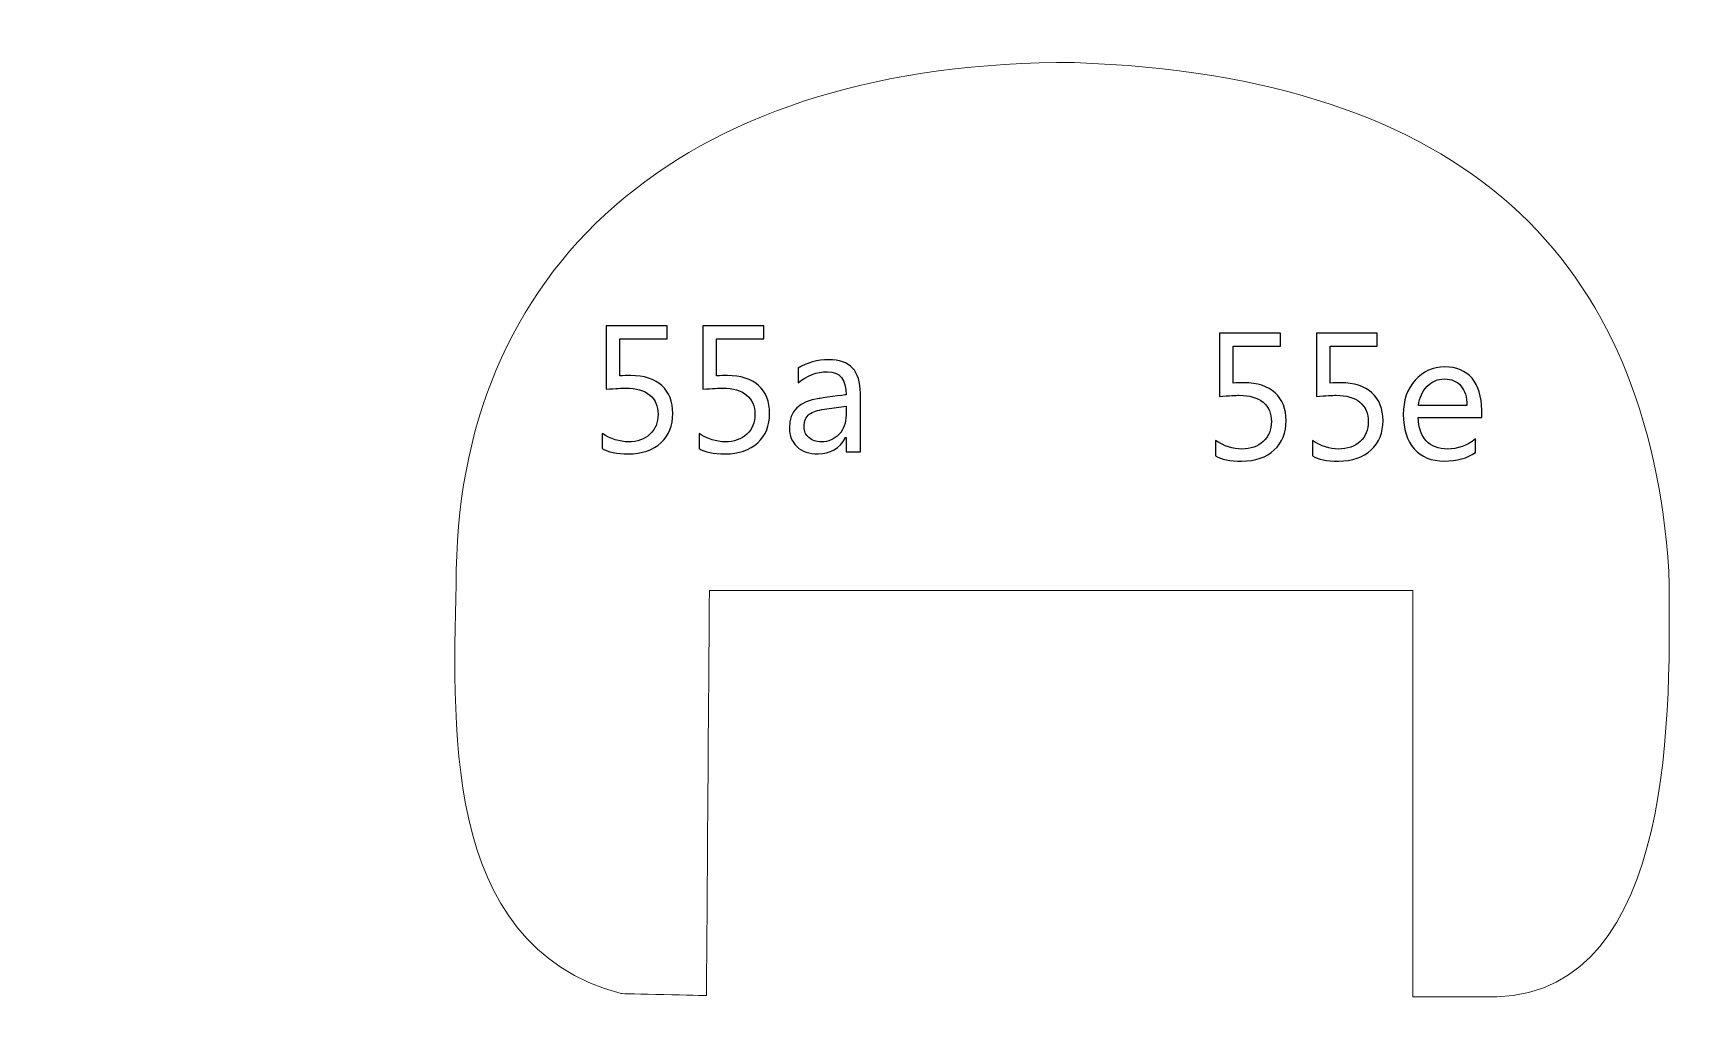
# Model space of a CAD drawing. Header units: centimetres. Extents: x -494 to 505, y -672 to 577.
# Drawn here: x 400.1 to 498.5, y 165.1 to 223.9 of the extents above; entities that cross this region are included whole.
import ezdxf

# ---------------------------------------------------------------- set-up
doc = ezdxf.new("R2010")
doc.units = ezdxf.units.CM
doc.header["$MEASUREMENT"] = 0
doc.layers.add('Camada 1', color=7, linetype='Continuous')
doc.layers.add('Camada 2', color=10, linetype='Continuous')

msp = doc.modelspace()

# ---------------------------------------------------------------- linework, layer by layer
at = {"layer": 'Camada 1', "lineweight": 9}
for points, knots in [([(288.960814, 353.67214), (288.960814, 353.67214), (306.821586, 353.757484), (306.821586, 353.757484), (306.821586, 353.757484), (306.821586, 353.757484), (306.803806, 326.357488), (306.803806, 326.357488), (306.803806, 326.357488), (306.803806, 326.357488), (315.147198, 326.356472), (315.147198, 326.356472), (315.147198, 326.356472), (315.147198, 326.356472), (315.160914, 353.57562), (315.160914, 353.57562), (315.160914, 353.57562), (315.160914, 353.57562), (341.611458, 353.57562), (341.611458, 353.57562), (341.611458, 353.57562), (341.611458, 353.57562), (341.611458, 326.355964), (341.611458, 326.355964), (341.611458, 326.355964), (341.611458, 326.355964), (349.923862, 326.357996), (349.923862, 326.357996), (349.923862, 326.357996), (349.923862, 326.357996), (349.92691, 353.617276), (349.92691, 353.617276), (349.92691, 353.617276), (349.92691, 353.617276), (376.460766, 353.605592), (376.460766, 353.605592), (376.460766, 353.605592), (376.460766, 353.605592), (376.395234, 326.36714), (376.395234, 326.36714), (376.395234, 326.36714), (376.395234, 326.36714), (384.838194, 326.357488), (384.838194, 326.357488), (384.838194, 326.357488), (384.838194, 326.357488), (384.869182, 353.677728), (384.869182, 353.677728), (384.869182, 353.677728), (384.869182, 353.677728), (411.304994, 353.702112), (411.304994, 353.702112), (411.304994, 353.702112), (411.304994, 353.702112), (411.304994, 326.35952), (411.304994, 326.35952), (411.304994, 326.35952), (411.304994, 326.35952), (419.585902, 326.365108), (419.585902, 326.365108), (419.585902, 326.365108), (419.585902, 326.365108), (419.720522, 353.670108), (419.720522, 353.670108), (419.720522, 353.670108), (419.720522, 353.670108), (446.437766, 353.618292), (446.437766, 353.618292), (446.437766, 353.618292), (446.437766, 353.618292), (446.52311, 326.358504), (446.52311, 326.358504), (446.52311, 326.358504), (446.52311, 326.358504), (454.750678, 326.360536), (454.750678, 326.360536), (454.750678, 326.360536), (454.750678, 326.360536), (454.791826, 353.618292), (454.791826, 353.618292), (454.791826, 353.618292), (454.791826, 353.618292), (489.229146, 353.633024), (489.229146, 353.633024), (489.229146, 353.633024), (489.229146, 353.633024), (489.287566, 342.489536), (489.287566, 342.489536), (489.287566, 342.489536), (489.287566, 342.489536), (481.005134, 342.497156), (481.005134, 342.497156), (481.005134, 342.497156), (481.005134, 342.497156), (481.005642, 309.723028), (481.005642, 309.723028), (481.005642, 309.723028), (481.005642, 309.723028), (489.285534, 309.728616), (489.285534, 309.728616), (489.285534, 309.728616), (489.285534, 309.728616), (489.28401, 298.680632), (489.28401, 298.680632), (489.28401, 298.680632), (489.28401, 298.680632), (280.265378, 298.67606), (280.265378, 298.67606), (280.265378, 298.67606), (280.265378, 298.67606), (280.256742, 315.430408), (280.256742, 315.430408), (280.256742, 315.430408), (280.256742, 315.430408), (252.19279, 315.430408), (252.19279, 315.430408), (252.19279, 315.430408), (247.88749, 315.334904), (245.91899, 310.748172), (245.883938, 302.43526), (245.883938, 302.43526), (246.230902, 288.837116), (238.245142, 283.140404), (231.76103, 283.8704), (231.76103, 283.8704), (231.76103, 283.8704), (235.595922, 314.865512), (235.595922, 314.865512), (235.595922, 314.865512), (235.595922, 314.865512), (227.385626, 315.718444), (227.385626, 315.718444), (227.385626, 315.718444), (227.385626, 315.718444), (224.653602, 295.469056), (224.653602, 295.469056), (224.653602, 295.469056), (224.653602, 295.469056), (5.72135, 295.22674), (5.72135, 295.22674), (5.72135, 295.22674), (5.72135, 295.22674), (5.716778, 279.167844), (5.716778, 279.167844), (5.716778, 279.167844), (5.716778, 279.167844), (-2.628138, 279.165304), (-2.628138, 279.165304), (-2.628138, 279.165304), (-2.628138, 279.165304), (-2.98577, 224.0915), (-2.98577, 224.0915), (-2.98577, 224.0915), (-2.98577, 224.0915), (-88.789002, 214.483696), (-88.789002, 214.483696), (-88.789002, 214.483696), (-88.789002, 214.483696), (-160.134554, 214.52332), (-160.134554, 214.52332), (-160.134554, 214.52332), (-163.876482, 213.130384), (-165.443662, 209.995516), (-164.388038, 204.757528), (-164.388038, 204.757528), (-164.388038, 204.757528), (-161.889694, 196.939916), (-161.889694, 196.939916), (-161.889694, 196.939916), (-159.55137, 189.6237), (-158.882842, 185.430668), (-164.745162, 183.003444), (-164.745162, 183.003444), (-164.745162, 183.003444), (-175.274478, 179.070508), (-175.274478, 179.070508), (-175.274478, 179.070508), (-189.770766, 172.492416), (-191.904366, 158.459424), (-185.580274, 139.325096), (-185.580274, 139.325096), (-182.29707, 128.78308), (-186.260486, 121.438924), (-192.412366, 123.689364), (-192.412366, 123.689364), (-192.412366, 123.689364), (-261.359142, 146.906996), (-261.359142, 146.906996), (-261.359142, 146.906996), (-259.768086, 152.90292), (-257.854958, 158.898844), (-255.620774, 164.893752), (-255.620774, 164.893752), (-255.620774, 164.893752), (-235.993178, 156.483304), (-235.993178, 156.483304), (-235.993178, 156.483304), (-235.993178, 156.483304), (-233.24947, 164.39388), (-233.24947, 164.39388), (-233.24947, 164.39388), (-233.24947, 164.39388), (-252.959362, 172.804328), (-252.959362, 172.804328), (-252.959362, 172.804328), (-249.96013, 179.295044), (-246.799354, 185.623708), (-243.478558, 191.789812), (-243.478558, 191.789812), (-243.478558, 191.789812), (-223.85147, 181.048152), (-223.85147, 181.048152), (-223.85147, 181.048152), (-223.85147, 181.048152), (-219.526358, 188.126116), (-219.526358, 188.126116), (-219.526358, 188.126116), (-219.526358, 188.126116), (-238.904526, 198.951596), (-238.904526, 198.951596), (-238.904526, 198.951596), (-235.729018, 204.52842), (-232.421938, 209.843116), (-228.924866, 214.772748), (-228.924866, 214.772748), (-228.924866, 214.772748), (-210.96097, 202.698604), (-210.96097, 202.698604), (-210.96097, 202.698604), (-210.96097, 202.698604), (-206.469742, 209.526632), (-206.469742, 209.526632), (-206.469742, 209.526632), (-206.469742, 209.526632), (-224.18421, 221.600776), (-224.18421, 221.600776), (-224.18421, 221.600776), (-220.36151, 226.60102), (-216.750138, 231.702356), (-213.372446, 236.922564), (-213.372446, 236.922564), (-213.372446, 236.922564), (-194.826382, 225.348292), (-194.826382, 225.348292), (-194.826382, 225.348292), (-194.826382, 225.348292), (-191.25057, 232.592372), (-191.25057, 232.592372), (-191.25057, 232.592372), (-191.25057, 232.592372), (-209.380582, 244.333776), (-209.380582, 244.333776), (-209.380582, 244.333776), (-202.259946, 261.027672), (-207.195166, 274.737068), (-227.065078, 282.88488), (-227.065078, 282.88488), (-261.775194, 290.706048), (-301.116238, 286.78124), (-337.022694, 269.0622), (-337.022694, 269.0622), (-362.833158, 254.920496), (-388.11327, 237.066328), (-415.161222, 221.333568), (-415.161222, 221.333568), (-428.876714, 212.451696), (-442.468254, 204.489812), (-456.981306, 198.090028), (-456.981306, 198.090028), (-462.47939, 196.298312), (-466.306662, 195.61048), (-468.373206, 196.760592), (-468.373206, 196.760592), (-481.297234, 208.35874), (-487.891074, 236.208316), (-486.846118, 283.671264), (-486.846118, 283.671264), (-484.055166, 323.948552), (-477.369886, 350.249236), (-465.985606, 359.680256), (-465.985606, 359.680256), (-455.591418, 363.607604), (-416.449002, 364.2106), (-357.647494, 359.764076), (-357.647494, 359.764076), (-317.62573, 356.62108), (-277.81377, 352.853244), (-238.131858, 348.694756), (-238.131858, 348.694756), (-214.866474, 346.01658), (-195.551298, 366.45342), (-178.214274, 397.942308), (-178.214274, 397.942308), (-183.909462, 398.922748), (-187.93587, 403.347936), (-188.438282, 412.292292), (-188.438282, 412.292292), (-188.327538, 422.884092), (-183.723026, 428.164752), (-174.94631, 428.932848), (-174.94631, 428.932848), (-171.28617, 428.963836), (-167.626538, 428.92218), (-163.96843, 428.50308), (-163.96843, 428.50308), (-159.001206, 427.909736), (-156.690822, 430.099216), (-156.854398, 436.178452), (-156.854398, 436.178452), (-156.854398, 436.178452), (-156.778198, 448.203828), (-156.778198, 448.203828), (-156.778198, 448.203828), (-156.778198, 448.203828), (-147.700746, 448.20332), (-147.700746, 448.20332), (-147.700746, 448.20332), (-147.700746, 448.20332), (-147.697698, 465.516468), (-147.697698, 465.516468), (-147.697698, 465.516468), (-147.697698, 465.516468), (-132.459222, 465.506816), (-132.459222, 465.506816), (-132.459222, 465.506816), (-132.459222, 465.506816), (-117.536722, 483.837996), (-117.536722, 483.837996), (-117.536722, 483.837996), (-117.536722, 483.837996), (-45.491654, 483.825804), (-45.491654, 483.825804), (-45.491654, 483.825804), (-45.491654, 483.825804), (-45.47489, 454.015348), (-45.47489, 454.015348), (-45.47489, 454.015348), (-45.47489, 454.015348), (-36.796218, 454.018396), (-36.796218, 454.018396), (-36.796218, 454.018396), (-36.796218, 454.018396), (-36.920678, 434.287168), (-36.920678, 434.287168), (-36.920678, 434.287168), (-37.163502, 430.041812), (-40.062658, 428.173896), (-44.477686, 427.461172), (-44.477686, 427.461172), (-44.477686, 427.461172), (-58.86831, 427.45914), (-58.86831, 427.45914), (-58.86831, 427.45914), (-58.86831, 427.45914), (-58.872882, 414.921192), (-58.872882, 414.921192), (-58.872882, 414.921192), (-58.872882, 414.921192), (-43.79849, 414.921192), (-43.79849, 414.921192), (-43.79849, 414.921192), (-24.761698, 414.171384), (-13.673582, 411.255972), (-8.36295, 404.78964), (-8.36295, 404.78964), (-4.952238, 400.746468), (-2.86385, 396.261336), (-2.70891, 391.1346), (-2.70891, 391.1346), (-2.70891, 391.1346), (-2.534666, 366.474248), (-2.534666, 366.474248), (-2.534666, 366.474248), (-2.534666, 366.474248), (5.877814, 366.480344), (5.877814, 366.480344), (5.877814, 366.480344), (5.877814, 366.480344), (5.90169, 347.073728), (5.90169, 347.073728), (5.90169, 347.073728), (5.90169, 347.073728), (233.39171, 347.06814), (233.39171, 347.06814), (233.39171, 347.06814), (233.39171, 347.06814), (233.356658, 357.819452), (233.356658, 357.819452), (233.356658, 357.819452), (238.909098, 375.214388), (244.365526, 393.373356), (250.012962, 410.004768), (250.012962, 410.004768), (252.496066, 417.378896), (256.725674, 421.44188), (262.677402, 421.235124), (262.677402, 421.235124), (270.499078, 420.488872), (274.919186, 415.631376), (277.312882, 408.136344), (277.312882, 408.136344), (281.81935, 390.775952), (285.049722, 371.798088), (288.960814, 353.67214)], [0, 0, 0, 0, 0.009803922, 0.009803922, 0.009803922, 0.009803932, 0.019607843, 0.019607843, 0.019607843, 0.019607853, 0.029411765, 0.029411765, 0.029411765, 0.029411775, 0.039215686, 0.039215686, 0.039215686, 0.039215696, 0.049019608, 0.049019608, 0.049019608, 0.049019618, 0.058823529, 0.058823529, 0.058823529, 0.058823539, 0.068627451, 0.068627451, 0.068627451, 0.068627461, 0.078431373, 0.078431373, 0.078431373, 0.078431383, 0.088235294, 0.088235294, 0.088235294, 0.088235304, 0.098039216, 0.098039216, 0.098039216, 0.098039226, 0.107843137, 0.107843137, 0.107843137, 0.107843147, 0.117647059, 0.117647059, 0.117647059, 0.117647069, 0.12745098, 0.12745098, 0.12745098, 0.12745099, 0.137254902, 0.137254902, 0.137254902, 0.137254912, 0.147058824, 0.147058824, 0.147058824, 0.147058834, 0.156862745, 0.156862745, 0.156862745, 0.156862755, 0.166666667, 0.166666667, 0.166666667, 0.166666677, 0.176470588, 0.176470588, 0.176470588, 0.176470598, 0.18627451, 0.18627451, 0.18627451, 0.18627452, 0.196078431, 0.196078431, 0.196078431, 0.196078441, 0.205882353, 0.205882353, 0.205882353, 0.205882363, 0.215686275, 0.215686275, 0.215686275, 0.215686285, 0.225490196, 0.225490196, 0.225490196, 0.225490206, 0.235294118, 0.235294118, 0.235294118, 0.235294128, 0.245098039, 0.245098039, 0.245098039, 0.245098049, 0.254901961, 0.254901961, 0.254901961, 0.254901971, 0.264705882, 0.264705882, 0.264705882, 0.264705892, 0.274509804, 0.274509804, 0.274509804, 0.274509814, 0.284313725, 0.284313725, 0.284313725, 0.284313735, 0.294117647, 0.294117647, 0.294117647, 0.294117657, 0.303921569, 0.303921569, 0.303921569, 0.303921579, 0.31372549, 0.31372549, 0.31372549, 0.3137255, 0.323529412, 0.323529412, 0.323529412, 0.323529422, 0.333333333, 0.333333333, 0.333333333, 0.333333343, 0.343137255, 0.343137255, 0.343137255, 0.343137265, 0.352941176, 0.352941176, 0.352941176, 0.352941186, 0.362745098, 0.362745098, 0.362745098, 0.362745108, 0.37254902, 0.37254902, 0.37254902, 0.37254903, 0.382352941, 0.382352941, 0.382352941, 0.382352951, 0.392156863, 0.392156863, 0.392156863, 0.392156873, 0.401960784, 0.401960784, 0.401960784, 0.401960794, 0.411764706, 0.411764706, 0.411764706, 0.411764716, 0.421568627, 0.421568627, 0.421568627, 0.421568637, 0.431372549, 0.431372549, 0.431372549, 0.431372559, 0.441176471, 0.441176471, 0.441176471, 0.441176481, 0.450980392, 0.450980392, 0.450980392, 0.450980402, 0.460784314, 0.460784314, 0.460784314, 0.460784324, 0.470588235, 0.470588235, 0.470588235, 0.470588245, 0.480392157, 0.480392157, 0.480392157, 0.480392167, 0.490196078, 0.490196078, 0.490196078, 0.490196088, 0.5, 0.5, 0.5, 0.50000001, 0.509803922, 0.509803922, 0.509803922, 0.509803932, 0.519607843, 0.519607843, 0.519607843, 0.519607853, 0.529411765, 0.529411765, 0.529411765, 0.529411775, 0.539215686, 0.539215686, 0.539215686, 0.539215696, 0.549019608, 0.549019608, 0.549019608, 0.549019618, 0.558823529, 0.558823529, 0.558823529, 0.558823539, 0.568627451, 0.568627451, 0.568627451, 0.568627461, 0.578431373, 0.578431373, 0.578431373, 0.578431383, 0.588235294, 0.588235294, 0.588235294, 0.588235304, 0.598039216, 0.598039216, 0.598039216, 0.598039226, 0.607843137, 0.607843137, 0.607843137, 0.607843147, 0.617647059, 0.617647059, 0.617647059, 0.617647069, 0.62745098, 0.62745098, 0.62745098, 0.62745099, 0.637254902, 0.637254902, 0.637254902, 0.637254912, 0.647058824, 0.647058824, 0.647058824, 0.647058834, 0.656862745, 0.656862745, 0.656862745, 0.656862755, 0.666666667, 0.666666667, 0.666666667, 0.666666677, 0.676470588, 0.676470588, 0.676470588, 0.676470598, 0.68627451, 0.68627451, 0.68627451, 0.68627452, 0.696078431, 0.696078431, 0.696078431, 0.696078441, 0.705882353, 0.705882353, 0.705882353, 0.705882363, 0.715686275, 0.715686275, 0.715686275, 0.715686285, 0.725490196, 0.725490196, 0.725490196, 0.725490206, 0.735294118, 0.735294118, 0.735294118, 0.735294128, 0.745098039, 0.745098039, 0.745098039, 0.745098049, 0.754901961, 0.754901961, 0.754901961, 0.754901971, 0.764705882, 0.764705882, 0.764705882, 0.764705892, 0.774509804, 0.774509804, 0.774509804, 0.774509814, 0.784313725, 0.784313725, 0.784313725, 0.784313735, 0.794117647, 0.794117647, 0.794117647, 0.794117657, 0.803921569, 0.803921569, 0.803921569, 0.803921579, 0.81372549, 0.81372549, 0.81372549, 0.8137255, 0.823529412, 0.823529412, 0.823529412, 0.823529422, 0.833333333, 0.833333333, 0.833333333, 0.833333343, 0.843137255, 0.843137255, 0.843137255, 0.843137265, 0.852941176, 0.852941176, 0.852941176, 0.852941186, 0.862745098, 0.862745098, 0.862745098, 0.862745108, 0.87254902, 0.87254902, 0.87254902, 0.87254903, 0.882352941, 0.882352941, 0.882352941, 0.882352951, 0.892156863, 0.892156863, 0.892156863, 0.892156873, 0.901960784, 0.901960784, 0.901960784, 0.901960794, 0.911764706, 0.911764706, 0.911764706, 0.911764716, 0.921568627, 0.921568627, 0.921568627, 0.921568637, 0.931372549, 0.931372549, 0.931372549, 0.931372559, 0.941176471, 0.941176471, 0.941176471, 0.941176481, 0.950980392, 0.950980392, 0.950980392, 0.950980402, 0.960784314, 0.960784314, 0.960784314, 0.960784324, 0.970588235, 0.970588235, 0.970588235, 0.970588245, 0.980392157, 0.980392157, 0.980392157, 0.980392167, 1, 1, 1, 1]), ([(440.607958, 190.54953), (440.607958, 190.54953), (482.70287, 190.54953), (482.70287, 190.54953), (482.70287, 190.54953), (482.70287, 190.54953), (482.698806, 166.235126), (482.698806, 166.235126), (482.698806, 166.235126), (482.698806, 166.235126), (487.735626, 166.233094), (487.735626, 166.233094), (487.735626, 166.233094), (498.515894, 166.652956), (498.11813, 183.730392), (498.022626, 191.694054), (498.022626, 191.694054), (496.768374, 210.340194), (485.952546, 221.326456), (462.44637, 222.146368), (462.44637, 222.146368), (439.635138, 222.263462), (425.769786, 210.570064), (425.463462, 191.785494), (425.463462, 191.785494), (425.318174, 182.878984), (424.329606, 169.369486), (435.32425, 166.434008), (435.32425, 166.434008), (435.32425, 166.434008), (440.431682, 166.319454), (440.431682, 166.319454), (440.431682, 166.319454), (440.431682, 166.319454), (440.607958, 190.54953), (440.607958, 190.54953)], [0, 0, 0, 0, 0.1, 0.1, 0.1, 0.10000001, 0.2, 0.2, 0.2, 0.20000001, 0.3, 0.3, 0.3, 0.30000001, 0.4, 0.4, 0.4, 0.40000001, 0.5, 0.5, 0.5, 0.50000001, 0.6, 0.6, 0.6, 0.60000001, 0.7, 0.7, 0.7, 0.70000001, 0.8, 0.8, 0.8, 0.80000001, 1, 1, 1, 1])]:
    msp.add_open_spline(points, degree=3, knots=knots, dxfattribs=at)
at = {"layer": 'Camada 2'}
for points, knots in [([(434.193188, 199.04456), (434.193188, 199.04456), (434.193188, 199.958452), (434.193188, 199.958452), (434.193188, 199.958452), (434.707538, 199.621648), (435.230778, 199.452992), (435.762908, 199.452992), (435.762908, 199.452992), (436.295292, 199.452992), (436.723536, 199.603614), (437.049672, 199.904604), (437.049672, 199.904604), (437.374284, 200.20407), (437.537352, 200.603612), (437.537352, 201.100182), (437.537352, 201.100182), (437.537352, 201.592942), (437.370474, 201.97826), (437.039004, 202.254104), (437.039004, 202.254104), (436.705756, 202.530202), (436.230776, 202.668124), (435.610762, 202.668124), (435.610762, 202.668124), (435.400958, 202.668124), (435.00675, 202.646788), (434.429662, 202.605386), (434.429662, 202.605386), (434.429662, 202.605386), (434.429662, 206.388716), (434.429662, 206.388716), (434.429662, 206.388716), (434.429662, 206.388716), (438.074816, 206.388716), (438.074816, 206.388716), (438.074816, 206.388716), (438.074816, 206.388716), (438.074816, 205.614524), (438.074816, 205.614524), (438.074816, 205.614524), (438.074816, 205.614524), (435.24678, 205.614524), (435.24678, 205.614524), (435.24678, 205.614524), (435.24678, 205.614524), (435.24678, 203.39939), (435.24678, 203.39939), (435.24678, 203.39939), (435.478174, 203.413614), (435.69128, 203.42098), (435.888384, 203.42098), (435.888384, 203.42098), (436.693056, 203.42098), (437.31688, 203.218288), (437.75757, 202.81519), (437.75757, 202.81519), (438.198514, 202.411838), (438.418986, 201.858118), (438.418986, 201.155554), (438.418986, 201.155554), (438.418986, 200.428098), (438.182512, 199.841866), (437.707532, 199.399398), (437.707532, 199.399398), (437.232552, 198.954898), (436.58028, 198.732648), (435.754018, 198.732648), (435.754018, 198.732648), (435.057042, 198.732648), (434.537104, 198.836534), (434.193188, 199.04456)], [0, 0, 0, 0, 0.052631579, 0.052631579, 0.052631579, 0.052631589, 0.105263158, 0.105263158, 0.105263158, 0.105263168, 0.157894737, 0.157894737, 0.157894737, 0.157894747, 0.210526316, 0.210526316, 0.210526316, 0.210526326, 0.263157895, 0.263157895, 0.263157895, 0.263157905, 0.315789474, 0.315789474, 0.315789474, 0.315789484, 0.368421053, 0.368421053, 0.368421053, 0.368421063, 0.421052632, 0.421052632, 0.421052632, 0.421052642, 0.473684211, 0.473684211, 0.473684211, 0.473684221, 0.526315789, 0.526315789, 0.526315789, 0.526315799, 0.578947368, 0.578947368, 0.578947368, 0.578947378, 0.631578947, 0.631578947, 0.631578947, 0.631578957, 0.684210526, 0.684210526, 0.684210526, 0.684210536, 0.736842105, 0.736842105, 0.736842105, 0.736842115, 0.789473684, 0.789473684, 0.789473684, 0.789473694, 0.842105263, 0.842105263, 0.842105263, 0.842105273, 0.894736842, 0.894736842, 0.894736842, 0.894736852, 1, 1, 1, 1]), ([(439.98896, 199.04456), (439.98896, 199.04456), (439.98896, 199.958452), (439.98896, 199.958452), (439.98896, 199.958452), (440.50331, 199.621648), (441.02655, 199.452992), (441.55868, 199.452992), (441.55868, 199.452992), (442.091064, 199.452992), (442.519308, 199.603614), (442.845444, 199.904604), (442.845444, 199.904604), (443.170056, 200.20407), (443.333124, 200.603612), (443.333124, 201.100182), (443.333124, 201.100182), (443.333124, 201.592942), (443.166246, 201.97826), (442.834776, 202.254104), (442.834776, 202.254104), (442.501528, 202.530202), (442.026548, 202.668124), (441.406534, 202.668124), (441.406534, 202.668124), (441.19673, 202.668124), (440.802522, 202.646788), (440.225434, 202.605386), (440.225434, 202.605386), (440.225434, 202.605386), (440.225434, 206.388716), (440.225434, 206.388716), (440.225434, 206.388716), (440.225434, 206.388716), (443.870588, 206.388716), (443.870588, 206.388716), (443.870588, 206.388716), (443.870588, 206.388716), (443.870588, 205.614524), (443.870588, 205.614524), (443.870588, 205.614524), (443.870588, 205.614524), (441.042552, 205.614524), (441.042552, 205.614524), (441.042552, 205.614524), (441.042552, 205.614524), (441.042552, 203.39939), (441.042552, 203.39939), (441.042552, 203.39939), (441.273946, 203.413614), (441.487052, 203.42098), (441.684156, 203.42098), (441.684156, 203.42098), (442.488828, 203.42098), (443.112652, 203.218288), (443.553342, 202.81519), (443.553342, 202.81519), (443.994286, 202.411838), (444.214758, 201.858118), (444.214758, 201.155554), (444.214758, 201.155554), (444.214758, 200.428098), (443.978284, 199.841866), (443.503304, 199.399398), (443.503304, 199.399398), (443.028324, 198.954898), (442.376052, 198.732648), (441.54979, 198.732648), (441.54979, 198.732648), (440.852814, 198.732648), (440.332876, 198.836534), (439.98896, 199.04456)], [0, 0, 0, 0, 0.052631579, 0.052631579, 0.052631579, 0.052631589, 0.105263158, 0.105263158, 0.105263158, 0.105263168, 0.157894737, 0.157894737, 0.157894737, 0.157894747, 0.210526316, 0.210526316, 0.210526316, 0.210526326, 0.263157895, 0.263157895, 0.263157895, 0.263157905, 0.315789474, 0.315789474, 0.315789474, 0.315789484, 0.368421053, 0.368421053, 0.368421053, 0.368421063, 0.421052632, 0.421052632, 0.421052632, 0.421052642, 0.473684211, 0.473684211, 0.473684211, 0.473684221, 0.526315789, 0.526315789, 0.526315789, 0.526315799, 0.578947368, 0.578947368, 0.578947368, 0.578947378, 0.631578947, 0.631578947, 0.631578947, 0.631578957, 0.684210526, 0.684210526, 0.684210526, 0.684210536, 0.736842105, 0.736842105, 0.736842105, 0.736842115, 0.789473684, 0.789473684, 0.789473684, 0.789473694, 0.842105263, 0.842105263, 0.842105263, 0.842105273, 0.894736842, 0.894736842, 0.894736842, 0.894736852, 1, 1, 1, 1]), ([(470.896188, 198.61276), (470.896188, 198.61276), (470.896188, 199.526652), (470.896188, 199.526652), (470.896188, 199.526652), (471.410538, 199.189848), (471.933778, 199.021192), (472.465908, 199.021192), (472.465908, 199.021192), (472.998292, 199.021192), (473.426536, 199.171814), (473.752672, 199.472804), (473.752672, 199.472804), (474.077284, 199.77227), (474.240352, 200.171812), (474.240352, 200.668382), (474.240352, 200.668382), (474.240352, 201.161142), (474.073474, 201.54646), (473.742004, 201.822304), (473.742004, 201.822304), (473.408756, 202.098402), (472.933776, 202.236324), (472.313762, 202.236324), (472.313762, 202.236324), (472.103958, 202.236324), (471.70975, 202.214988), (471.132662, 202.173586), (471.132662, 202.173586), (471.132662, 202.173586), (471.132662, 205.956916), (471.132662, 205.956916), (471.132662, 205.956916), (471.132662, 205.956916), (474.777816, 205.956916), (474.777816, 205.956916), (474.777816, 205.956916), (474.777816, 205.956916), (474.777816, 205.182724), (474.777816, 205.182724), (474.777816, 205.182724), (474.777816, 205.182724), (471.94978, 205.182724), (471.94978, 205.182724), (471.94978, 205.182724), (471.94978, 205.182724), (471.94978, 202.96759), (471.94978, 202.96759), (471.94978, 202.96759), (472.181174, 202.981814), (472.39428, 202.98918), (472.591384, 202.98918), (472.591384, 202.98918), (473.396056, 202.98918), (474.01988, 202.786488), (474.46057, 202.38339), (474.46057, 202.38339), (474.901514, 201.980038), (475.121986, 201.426318), (475.121986, 200.723754), (475.121986, 200.723754), (475.121986, 199.996298), (474.885512, 199.410066), (474.410532, 198.967598), (474.410532, 198.967598), (473.935552, 198.523098), (473.28328, 198.300848), (472.457018, 198.300848), (472.457018, 198.300848), (471.760042, 198.300848), (471.240104, 198.404734), (470.896188, 198.61276)], [0, 0, 0, 0, 0.052631579, 0.052631579, 0.052631579, 0.052631589, 0.105263158, 0.105263158, 0.105263158, 0.105263168, 0.157894737, 0.157894737, 0.157894737, 0.157894747, 0.210526316, 0.210526316, 0.210526316, 0.210526326, 0.263157895, 0.263157895, 0.263157895, 0.263157905, 0.315789474, 0.315789474, 0.315789474, 0.315789484, 0.368421053, 0.368421053, 0.368421053, 0.368421063, 0.421052632, 0.421052632, 0.421052632, 0.421052642, 0.473684211, 0.473684211, 0.473684211, 0.473684221, 0.526315789, 0.526315789, 0.526315789, 0.526315799, 0.578947368, 0.578947368, 0.578947368, 0.578947378, 0.631578947, 0.631578947, 0.631578947, 0.631578957, 0.684210526, 0.684210526, 0.684210526, 0.684210536, 0.736842105, 0.736842105, 0.736842105, 0.736842115, 0.789473684, 0.789473684, 0.789473684, 0.789473694, 0.842105263, 0.842105263, 0.842105263, 0.842105273, 0.894736842, 0.894736842, 0.894736842, 0.894736852, 1, 1, 1, 1]), ([(476.69196, 198.61276), (476.69196, 198.61276), (476.69196, 199.526652), (476.69196, 199.526652), (476.69196, 199.526652), (477.20631, 199.189848), (477.72955, 199.021192), (478.26168, 199.021192), (478.26168, 199.021192), (478.794064, 199.021192), (479.222308, 199.171814), (479.548444, 199.472804), (479.548444, 199.472804), (479.873056, 199.77227), (480.036124, 200.171812), (480.036124, 200.668382), (480.036124, 200.668382), (480.036124, 201.161142), (479.869246, 201.54646), (479.537776, 201.822304), (479.537776, 201.822304), (479.204528, 202.098402), (478.729548, 202.236324), (478.109534, 202.236324), (478.109534, 202.236324), (477.89973, 202.236324), (477.505522, 202.214988), (476.928434, 202.173586), (476.928434, 202.173586), (476.928434, 202.173586), (476.928434, 205.956916), (476.928434, 205.956916), (476.928434, 205.956916), (476.928434, 205.956916), (480.573588, 205.956916), (480.573588, 205.956916), (480.573588, 205.956916), (480.573588, 205.956916), (480.573588, 205.182724), (480.573588, 205.182724), (480.573588, 205.182724), (480.573588, 205.182724), (477.745552, 205.182724), (477.745552, 205.182724), (477.745552, 205.182724), (477.745552, 205.182724), (477.745552, 202.96759), (477.745552, 202.96759), (477.745552, 202.96759), (477.976946, 202.981814), (478.190052, 202.98918), (478.387156, 202.98918), (478.387156, 202.98918), (479.191828, 202.98918), (479.815652, 202.786488), (480.256342, 202.38339), (480.256342, 202.38339), (480.697286, 201.980038), (480.917758, 201.426318), (480.917758, 200.723754), (480.917758, 200.723754), (480.917758, 199.996298), (480.681284, 199.410066), (480.206304, 198.967598), (480.206304, 198.967598), (479.731324, 198.523098), (479.079052, 198.300848), (478.25279, 198.300848), (478.25279, 198.300848), (477.555814, 198.300848), (477.035876, 198.404734), (476.69196, 198.61276)], [0, 0, 0, 0, 0.052631579, 0.052631579, 0.052631579, 0.052631589, 0.105263158, 0.105263158, 0.105263158, 0.105263168, 0.157894737, 0.157894737, 0.157894737, 0.157894747, 0.210526316, 0.210526316, 0.210526316, 0.210526326, 0.263157895, 0.263157895, 0.263157895, 0.263157905, 0.315789474, 0.315789474, 0.315789474, 0.315789484, 0.368421053, 0.368421053, 0.368421053, 0.368421063, 0.421052632, 0.421052632, 0.421052632, 0.421052642, 0.473684211, 0.473684211, 0.473684211, 0.473684221, 0.526315789, 0.526315789, 0.526315789, 0.526315799, 0.578947368, 0.578947368, 0.578947368, 0.578947378, 0.631578947, 0.631578947, 0.631578947, 0.631578957, 0.684210526, 0.684210526, 0.684210526, 0.684210536, 0.736842105, 0.736842105, 0.736842105, 0.736842115, 0.789473684, 0.789473684, 0.789473684, 0.789473694, 0.842105263, 0.842105263, 0.842105263, 0.842105273, 0.894736842, 0.894736842, 0.894736842, 0.894736852, 1, 1, 1, 1]), ([(449.645024, 198.86168), (449.645024, 198.86168), (448.784726, 198.86168), (448.784726, 198.86168), (448.784726, 198.86168), (448.784726, 198.86168), (448.784726, 199.702166), (448.784726, 199.702166), (448.784726, 199.702166), (448.784726, 199.702166), (448.763136, 199.702166), (448.763136, 199.702166), (448.763136, 199.702166), (448.38874, 199.055228), (447.838576, 198.732648), (447.109088, 198.732648), (447.109088, 198.732648), (446.573148, 198.732648), (446.153794, 198.874126), (445.851026, 199.159114), (445.851026, 199.159114), (445.548004, 199.442324), (445.397636, 199.818752), (445.397636, 200.288144), (445.397636, 200.288144), (445.397636, 201.29373), (445.988948, 201.879708), (447.171826, 202.044554), (447.171826, 202.044554), (447.171826, 202.044554), (448.784726, 202.27036), (448.784726, 202.27036), (448.784726, 202.27036), (448.784726, 203.187808), (448.41541, 203.646786), (447.677286, 203.646786), (447.677286, 203.646786), (447.030094, 203.646786), (446.445894, 203.424536), (445.924432, 202.980036), (445.924432, 202.980036), (445.924432, 202.980036), (445.924432, 203.86167), (445.924432, 203.86167), (445.924432, 203.86167), (446.453006, 204.198728), (447.060574, 204.36713), (447.750692, 204.36713), (447.750692, 204.36713), (449.014088, 204.36713), (449.645024, 203.698602), (449.645024, 202.360022), (449.645024, 202.360022), (449.645024, 202.360022), (449.645024, 198.86168), (449.645024, 198.86168)], [0, 0, 0, 0, 0.066666667, 0.066666667, 0.066666667, 0.066666677, 0.133333333, 0.133333333, 0.133333333, 0.133333343, 0.2, 0.2, 0.2, 0.20000001, 0.266666667, 0.266666667, 0.266666667, 0.266666677, 0.333333333, 0.333333333, 0.333333333, 0.333333343, 0.4, 0.4, 0.4, 0.40000001, 0.466666667, 0.466666667, 0.466666667, 0.466666677, 0.533333333, 0.533333333, 0.533333333, 0.533333343, 0.6, 0.6, 0.6, 0.60000001, 0.666666667, 0.666666667, 0.666666667, 0.666666677, 0.733333333, 0.733333333, 0.733333333, 0.733333343, 0.8, 0.8, 0.8, 0.80000001, 0.866666667, 0.866666667, 0.866666667, 0.866666677, 1, 1, 1, 1]), ([(486.820972, 200.903078), (486.820972, 200.903078), (483.025196, 200.903078), (483.025196, 200.903078), (483.025196, 200.903078), (483.039674, 200.302622), (483.200964, 199.838564), (483.507288, 199.512428), (483.507288, 199.512428), (483.815644, 199.18426), (484.238554, 199.021192), (484.776272, 199.021192), (484.776272, 199.021192), (485.382062, 199.021192), (485.93756, 199.222106), (486.444798, 199.623426), (486.444798, 199.623426), (486.444798, 199.623426), (486.444798, 198.816976), (486.444798, 198.816976), (486.444798, 198.816976), (485.973374, 198.472806), (485.348026, 198.300848), (484.571802, 198.300848), (484.571802, 198.300848), (483.813866, 198.300848), (483.216966, 198.544688), (482.783388, 199.033892), (482.783388, 199.033892), (482.349556, 199.523096), (482.132894, 200.211182), (482.132894, 201.096626), (482.132894, 201.096626), (482.132894, 201.935334), (482.369368, 202.616308), (482.844348, 203.144882), (482.844348, 203.144882), (483.319328, 203.671932), (483.907084, 203.93533), (484.611426, 203.93533), (484.611426, 203.93533), (485.31399, 203.93533), (485.858566, 203.707746), (486.243884, 203.252578), (486.243884, 203.252578), (486.629202, 202.79741), (486.820972, 202.164696), (486.820972, 201.35469), (486.820972, 201.35469), (486.820972, 201.35469), (486.820972, 200.903078), (486.820972, 200.903078)], [0, 0, 0, 0, 0.071428571, 0.071428571, 0.071428571, 0.071428581, 0.142857143, 0.142857143, 0.142857143, 0.142857153, 0.214285714, 0.214285714, 0.214285714, 0.214285724, 0.285714286, 0.285714286, 0.285714286, 0.285714296, 0.357142857, 0.357142857, 0.357142857, 0.357142867, 0.428571429, 0.428571429, 0.428571429, 0.428571439, 0.5, 0.5, 0.5, 0.50000001, 0.571428571, 0.571428571, 0.571428571, 0.571428581, 0.642857143, 0.642857143, 0.642857143, 0.642857153, 0.714285714, 0.714285714, 0.714285714, 0.714285724, 0.785714286, 0.785714286, 0.785714286, 0.785714296, 0.857142857, 0.857142857, 0.857142857, 0.857142867, 1, 1, 1, 1]), ([(485.939338, 201.634344), (485.935782, 202.132438), (485.81564, 202.521312), (485.579166, 202.799188), (485.579166, 202.799188), (485.342438, 203.07681), (485.014524, 203.214986), (484.59517, 203.214986), (484.59517, 203.214986), (484.190294, 203.214986), (483.844346, 203.069698), (483.561136, 202.777598), (483.561136, 202.777598), (483.277926, 202.485498), (483.102412, 202.105514), (483.036118, 201.634344), (483.036118, 201.634344), (483.036118, 201.634344), (485.939338, 201.634344), (485.939338, 201.634344)], [0, 0, 0, 0, 0.166666667, 0.166666667, 0.166666667, 0.166666677, 0.333333333, 0.333333333, 0.333333333, 0.333333343, 0.5, 0.5, 0.5, 0.50000001, 0.666666667, 0.666666667, 0.666666667, 0.666666677, 1, 1, 1, 1]), ([(448.784726, 201.582274), (448.784726, 201.582274), (447.487294, 201.40295), (447.487294, 201.40295), (447.487294, 201.40295), (447.087498, 201.347324), (446.786508, 201.246994), (446.58407, 201.105516), (446.58407, 201.105516), (446.381378, 200.962006), (446.27927, 200.711054), (446.27927, 200.349104), (446.27927, 200.349104), (446.27927, 200.085706), (446.372488, 199.870568), (446.560702, 199.703944), (446.560702, 199.703944), (446.747138, 199.53732), (446.997836, 199.452992), (447.30797, 199.452992), (447.30797, 199.452992), (447.736214, 199.452992), (448.089274, 199.603614), (448.36715, 199.902826), (448.36715, 199.902826), (448.645026, 200.20407), (448.784726, 200.5838), (448.784726, 201.044556), (448.784726, 201.044556), (448.784726, 201.044556), (448.784726, 201.582274), (448.784726, 201.582274)], [0, 0, 0, 0, 0.111111111, 0.111111111, 0.111111111, 0.111111121, 0.222222222, 0.222222222, 0.222222222, 0.222222232, 0.333333333, 0.333333333, 0.333333333, 0.333333343, 0.444444444, 0.444444444, 0.444444444, 0.444444454, 0.555555556, 0.555555556, 0.555555556, 0.555555566, 0.666666667, 0.666666667, 0.666666667, 0.666666677, 0.777777778, 0.777777778, 0.777777778, 0.777777788, 1, 1, 1, 1])]:
    msp.add_open_spline(points, degree=3, knots=knots, dxfattribs=at)
at = {"layer": 'Camada 2', "lineweight": 9}
for points, knots in [([(434.193188, 199.04456), (434.193188, 199.04456), (434.193188, 199.958452), (434.193188, 199.958452), (434.193188, 199.958452), (434.707538, 199.621648), (435.230778, 199.452992), (435.762908, 199.452992), (435.762908, 199.452992), (436.295292, 199.452992), (436.723536, 199.603614), (437.049672, 199.904604), (437.049672, 199.904604), (437.374284, 200.20407), (437.537352, 200.603612), (437.537352, 201.100182), (437.537352, 201.100182), (437.537352, 201.592942), (437.370474, 201.97826), (437.039004, 202.254104), (437.039004, 202.254104), (436.705756, 202.530202), (436.230776, 202.668124), (435.610762, 202.668124), (435.610762, 202.668124), (435.400958, 202.668124), (435.00675, 202.646788), (434.429662, 202.605386), (434.429662, 202.605386), (434.429662, 202.605386), (434.429662, 206.388716), (434.429662, 206.388716), (434.429662, 206.388716), (434.429662, 206.388716), (438.074816, 206.388716), (438.074816, 206.388716), (438.074816, 206.388716), (438.074816, 206.388716), (438.074816, 205.614524), (438.074816, 205.614524), (438.074816, 205.614524), (438.074816, 205.614524), (435.24678, 205.614524), (435.24678, 205.614524), (435.24678, 205.614524), (435.24678, 205.614524), (435.24678, 203.39939), (435.24678, 203.39939), (435.24678, 203.39939), (435.478174, 203.413614), (435.69128, 203.42098), (435.888384, 203.42098), (435.888384, 203.42098), (436.693056, 203.42098), (437.31688, 203.218288), (437.75757, 202.81519), (437.75757, 202.81519), (438.198514, 202.411838), (438.418986, 201.858118), (438.418986, 201.155554), (438.418986, 201.155554), (438.418986, 200.428098), (438.182512, 199.841866), (437.707532, 199.399398), (437.707532, 199.399398), (437.232552, 198.954898), (436.58028, 198.732648), (435.754018, 198.732648), (435.754018, 198.732648), (435.057042, 198.732648), (434.537104, 198.836534), (434.193188, 199.04456)], [0, 0, 0, 0, 0.052631579, 0.052631579, 0.052631579, 0.052631589, 0.105263158, 0.105263158, 0.105263158, 0.105263168, 0.157894737, 0.157894737, 0.157894737, 0.157894747, 0.210526316, 0.210526316, 0.210526316, 0.210526326, 0.263157895, 0.263157895, 0.263157895, 0.263157905, 0.315789474, 0.315789474, 0.315789474, 0.315789484, 0.368421053, 0.368421053, 0.368421053, 0.368421063, 0.421052632, 0.421052632, 0.421052632, 0.421052642, 0.473684211, 0.473684211, 0.473684211, 0.473684221, 0.526315789, 0.526315789, 0.526315789, 0.526315799, 0.578947368, 0.578947368, 0.578947368, 0.578947378, 0.631578947, 0.631578947, 0.631578947, 0.631578957, 0.684210526, 0.684210526, 0.684210526, 0.684210536, 0.736842105, 0.736842105, 0.736842105, 0.736842115, 0.789473684, 0.789473684, 0.789473684, 0.789473694, 0.842105263, 0.842105263, 0.842105263, 0.842105273, 0.894736842, 0.894736842, 0.894736842, 0.894736852, 1, 1, 1, 1]), ([(439.98896, 199.04456), (439.98896, 199.04456), (439.98896, 199.958452), (439.98896, 199.958452), (439.98896, 199.958452), (440.50331, 199.621648), (441.02655, 199.452992), (441.55868, 199.452992), (441.55868, 199.452992), (442.091064, 199.452992), (442.519308, 199.603614), (442.845444, 199.904604), (442.845444, 199.904604), (443.170056, 200.20407), (443.333124, 200.603612), (443.333124, 201.100182), (443.333124, 201.100182), (443.333124, 201.592942), (443.166246, 201.97826), (442.834776, 202.254104), (442.834776, 202.254104), (442.501528, 202.530202), (442.026548, 202.668124), (441.406534, 202.668124), (441.406534, 202.668124), (441.19673, 202.668124), (440.802522, 202.646788), (440.225434, 202.605386), (440.225434, 202.605386), (440.225434, 202.605386), (440.225434, 206.388716), (440.225434, 206.388716), (440.225434, 206.388716), (440.225434, 206.388716), (443.870588, 206.388716), (443.870588, 206.388716), (443.870588, 206.388716), (443.870588, 206.388716), (443.870588, 205.614524), (443.870588, 205.614524), (443.870588, 205.614524), (443.870588, 205.614524), (441.042552, 205.614524), (441.042552, 205.614524), (441.042552, 205.614524), (441.042552, 205.614524), (441.042552, 203.39939), (441.042552, 203.39939), (441.042552, 203.39939), (441.273946, 203.413614), (441.487052, 203.42098), (441.684156, 203.42098), (441.684156, 203.42098), (442.488828, 203.42098), (443.112652, 203.218288), (443.553342, 202.81519), (443.553342, 202.81519), (443.994286, 202.411838), (444.214758, 201.858118), (444.214758, 201.155554), (444.214758, 201.155554), (444.214758, 200.428098), (443.978284, 199.841866), (443.503304, 199.399398), (443.503304, 199.399398), (443.028324, 198.954898), (442.376052, 198.732648), (441.54979, 198.732648), (441.54979, 198.732648), (440.852814, 198.732648), (440.332876, 198.836534), (439.98896, 199.04456)], [0, 0, 0, 0, 0.052631579, 0.052631579, 0.052631579, 0.052631589, 0.105263158, 0.105263158, 0.105263158, 0.105263168, 0.157894737, 0.157894737, 0.157894737, 0.157894747, 0.210526316, 0.210526316, 0.210526316, 0.210526326, 0.263157895, 0.263157895, 0.263157895, 0.263157905, 0.315789474, 0.315789474, 0.315789474, 0.315789484, 0.368421053, 0.368421053, 0.368421053, 0.368421063, 0.421052632, 0.421052632, 0.421052632, 0.421052642, 0.473684211, 0.473684211, 0.473684211, 0.473684221, 0.526315789, 0.526315789, 0.526315789, 0.526315799, 0.578947368, 0.578947368, 0.578947368, 0.578947378, 0.631578947, 0.631578947, 0.631578947, 0.631578957, 0.684210526, 0.684210526, 0.684210526, 0.684210536, 0.736842105, 0.736842105, 0.736842105, 0.736842115, 0.789473684, 0.789473684, 0.789473684, 0.789473694, 0.842105263, 0.842105263, 0.842105263, 0.842105273, 0.894736842, 0.894736842, 0.894736842, 0.894736852, 1, 1, 1, 1]), ([(470.896188, 198.61276), (470.896188, 198.61276), (470.896188, 199.526652), (470.896188, 199.526652), (470.896188, 199.526652), (471.410538, 199.189848), (471.933778, 199.021192), (472.465908, 199.021192), (472.465908, 199.021192), (472.998292, 199.021192), (473.426536, 199.171814), (473.752672, 199.472804), (473.752672, 199.472804), (474.077284, 199.77227), (474.240352, 200.171812), (474.240352, 200.668382), (474.240352, 200.668382), (474.240352, 201.161142), (474.073474, 201.54646), (473.742004, 201.822304), (473.742004, 201.822304), (473.408756, 202.098402), (472.933776, 202.236324), (472.313762, 202.236324), (472.313762, 202.236324), (472.103958, 202.236324), (471.70975, 202.214988), (471.132662, 202.173586), (471.132662, 202.173586), (471.132662, 202.173586), (471.132662, 205.956916), (471.132662, 205.956916), (471.132662, 205.956916), (471.132662, 205.956916), (474.777816, 205.956916), (474.777816, 205.956916), (474.777816, 205.956916), (474.777816, 205.956916), (474.777816, 205.182724), (474.777816, 205.182724), (474.777816, 205.182724), (474.777816, 205.182724), (471.94978, 205.182724), (471.94978, 205.182724), (471.94978, 205.182724), (471.94978, 205.182724), (471.94978, 202.96759), (471.94978, 202.96759), (471.94978, 202.96759), (472.181174, 202.981814), (472.39428, 202.98918), (472.591384, 202.98918), (472.591384, 202.98918), (473.396056, 202.98918), (474.01988, 202.786488), (474.46057, 202.38339), (474.46057, 202.38339), (474.901514, 201.980038), (475.121986, 201.426318), (475.121986, 200.723754), (475.121986, 200.723754), (475.121986, 199.996298), (474.885512, 199.410066), (474.410532, 198.967598), (474.410532, 198.967598), (473.935552, 198.523098), (473.28328, 198.300848), (472.457018, 198.300848), (472.457018, 198.300848), (471.760042, 198.300848), (471.240104, 198.404734), (470.896188, 198.61276)], [0, 0, 0, 0, 0.052631579, 0.052631579, 0.052631579, 0.052631589, 0.105263158, 0.105263158, 0.105263158, 0.105263168, 0.157894737, 0.157894737, 0.157894737, 0.157894747, 0.210526316, 0.210526316, 0.210526316, 0.210526326, 0.263157895, 0.263157895, 0.263157895, 0.263157905, 0.315789474, 0.315789474, 0.315789474, 0.315789484, 0.368421053, 0.368421053, 0.368421053, 0.368421063, 0.421052632, 0.421052632, 0.421052632, 0.421052642, 0.473684211, 0.473684211, 0.473684211, 0.473684221, 0.526315789, 0.526315789, 0.526315789, 0.526315799, 0.578947368, 0.578947368, 0.578947368, 0.578947378, 0.631578947, 0.631578947, 0.631578947, 0.631578957, 0.684210526, 0.684210526, 0.684210526, 0.684210536, 0.736842105, 0.736842105, 0.736842105, 0.736842115, 0.789473684, 0.789473684, 0.789473684, 0.789473694, 0.842105263, 0.842105263, 0.842105263, 0.842105273, 0.894736842, 0.894736842, 0.894736842, 0.894736852, 1, 1, 1, 1]), ([(476.69196, 198.61276), (476.69196, 198.61276), (476.69196, 199.526652), (476.69196, 199.526652), (476.69196, 199.526652), (477.20631, 199.189848), (477.72955, 199.021192), (478.26168, 199.021192), (478.26168, 199.021192), (478.794064, 199.021192), (479.222308, 199.171814), (479.548444, 199.472804), (479.548444, 199.472804), (479.873056, 199.77227), (480.036124, 200.171812), (480.036124, 200.668382), (480.036124, 200.668382), (480.036124, 201.161142), (479.869246, 201.54646), (479.537776, 201.822304), (479.537776, 201.822304), (479.204528, 202.098402), (478.729548, 202.236324), (478.109534, 202.236324), (478.109534, 202.236324), (477.89973, 202.236324), (477.505522, 202.214988), (476.928434, 202.173586), (476.928434, 202.173586), (476.928434, 202.173586), (476.928434, 205.956916), (476.928434, 205.956916), (476.928434, 205.956916), (476.928434, 205.956916), (480.573588, 205.956916), (480.573588, 205.956916), (480.573588, 205.956916), (480.573588, 205.956916), (480.573588, 205.182724), (480.573588, 205.182724), (480.573588, 205.182724), (480.573588, 205.182724), (477.745552, 205.182724), (477.745552, 205.182724), (477.745552, 205.182724), (477.745552, 205.182724), (477.745552, 202.96759), (477.745552, 202.96759), (477.745552, 202.96759), (477.976946, 202.981814), (478.190052, 202.98918), (478.387156, 202.98918), (478.387156, 202.98918), (479.191828, 202.98918), (479.815652, 202.786488), (480.256342, 202.38339), (480.256342, 202.38339), (480.697286, 201.980038), (480.917758, 201.426318), (480.917758, 200.723754), (480.917758, 200.723754), (480.917758, 199.996298), (480.681284, 199.410066), (480.206304, 198.967598), (480.206304, 198.967598), (479.731324, 198.523098), (479.079052, 198.300848), (478.25279, 198.300848), (478.25279, 198.300848), (477.555814, 198.300848), (477.035876, 198.404734), (476.69196, 198.61276)], [0, 0, 0, 0, 0.052631579, 0.052631579, 0.052631579, 0.052631589, 0.105263158, 0.105263158, 0.105263158, 0.105263168, 0.157894737, 0.157894737, 0.157894737, 0.157894747, 0.210526316, 0.210526316, 0.210526316, 0.210526326, 0.263157895, 0.263157895, 0.263157895, 0.263157905, 0.315789474, 0.315789474, 0.315789474, 0.315789484, 0.368421053, 0.368421053, 0.368421053, 0.368421063, 0.421052632, 0.421052632, 0.421052632, 0.421052642, 0.473684211, 0.473684211, 0.473684211, 0.473684221, 0.526315789, 0.526315789, 0.526315789, 0.526315799, 0.578947368, 0.578947368, 0.578947368, 0.578947378, 0.631578947, 0.631578947, 0.631578947, 0.631578957, 0.684210526, 0.684210526, 0.684210526, 0.684210536, 0.736842105, 0.736842105, 0.736842105, 0.736842115, 0.789473684, 0.789473684, 0.789473684, 0.789473694, 0.842105263, 0.842105263, 0.842105263, 0.842105273, 0.894736842, 0.894736842, 0.894736842, 0.894736852, 1, 1, 1, 1]), ([(449.645024, 198.86168), (449.645024, 198.86168), (448.784726, 198.86168), (448.784726, 198.86168), (448.784726, 198.86168), (448.784726, 198.86168), (448.784726, 199.702166), (448.784726, 199.702166), (448.784726, 199.702166), (448.784726, 199.702166), (448.763136, 199.702166), (448.763136, 199.702166), (448.763136, 199.702166), (448.38874, 199.055228), (447.838576, 198.732648), (447.109088, 198.732648), (447.109088, 198.732648), (446.573148, 198.732648), (446.153794, 198.874126), (445.851026, 199.159114), (445.851026, 199.159114), (445.548004, 199.442324), (445.397636, 199.818752), (445.397636, 200.288144), (445.397636, 200.288144), (445.397636, 201.29373), (445.988948, 201.879708), (447.171826, 202.044554), (447.171826, 202.044554), (447.171826, 202.044554), (448.784726, 202.27036), (448.784726, 202.27036), (448.784726, 202.27036), (448.784726, 203.187808), (448.41541, 203.646786), (447.677286, 203.646786), (447.677286, 203.646786), (447.030094, 203.646786), (446.445894, 203.424536), (445.924432, 202.980036), (445.924432, 202.980036), (445.924432, 202.980036), (445.924432, 203.86167), (445.924432, 203.86167), (445.924432, 203.86167), (446.453006, 204.198728), (447.060574, 204.36713), (447.750692, 204.36713), (447.750692, 204.36713), (449.014088, 204.36713), (449.645024, 203.698602), (449.645024, 202.360022), (449.645024, 202.360022), (449.645024, 202.360022), (449.645024, 198.86168), (449.645024, 198.86168)], [0, 0, 0, 0, 0.066666667, 0.066666667, 0.066666667, 0.066666677, 0.133333333, 0.133333333, 0.133333333, 0.133333343, 0.2, 0.2, 0.2, 0.20000001, 0.266666667, 0.266666667, 0.266666667, 0.266666677, 0.333333333, 0.333333333, 0.333333333, 0.333333343, 0.4, 0.4, 0.4, 0.40000001, 0.466666667, 0.466666667, 0.466666667, 0.466666677, 0.533333333, 0.533333333, 0.533333333, 0.533333343, 0.6, 0.6, 0.6, 0.60000001, 0.666666667, 0.666666667, 0.666666667, 0.666666677, 0.733333333, 0.733333333, 0.733333333, 0.733333343, 0.8, 0.8, 0.8, 0.80000001, 0.866666667, 0.866666667, 0.866666667, 0.866666677, 1, 1, 1, 1]), ([(486.820972, 200.903078), (486.820972, 200.903078), (483.025196, 200.903078), (483.025196, 200.903078), (483.025196, 200.903078), (483.039674, 200.302622), (483.200964, 199.838564), (483.507288, 199.512428), (483.507288, 199.512428), (483.815644, 199.18426), (484.238554, 199.021192), (484.776272, 199.021192), (484.776272, 199.021192), (485.382062, 199.021192), (485.93756, 199.222106), (486.444798, 199.623426), (486.444798, 199.623426), (486.444798, 199.623426), (486.444798, 198.816976), (486.444798, 198.816976), (486.444798, 198.816976), (485.973374, 198.472806), (485.348026, 198.300848), (484.571802, 198.300848), (484.571802, 198.300848), (483.813866, 198.300848), (483.216966, 198.544688), (482.783388, 199.033892), (482.783388, 199.033892), (482.349556, 199.523096), (482.132894, 200.211182), (482.132894, 201.096626), (482.132894, 201.096626), (482.132894, 201.935334), (482.369368, 202.616308), (482.844348, 203.144882), (482.844348, 203.144882), (483.319328, 203.671932), (483.907084, 203.93533), (484.611426, 203.93533), (484.611426, 203.93533), (485.31399, 203.93533), (485.858566, 203.707746), (486.243884, 203.252578), (486.243884, 203.252578), (486.629202, 202.79741), (486.820972, 202.164696), (486.820972, 201.35469), (486.820972, 201.35469), (486.820972, 201.35469), (486.820972, 200.903078), (486.820972, 200.903078)], [0, 0, 0, 0, 0.071428571, 0.071428571, 0.071428571, 0.071428581, 0.142857143, 0.142857143, 0.142857143, 0.142857153, 0.214285714, 0.214285714, 0.214285714, 0.214285724, 0.285714286, 0.285714286, 0.285714286, 0.285714296, 0.357142857, 0.357142857, 0.357142857, 0.357142867, 0.428571429, 0.428571429, 0.428571429, 0.428571439, 0.5, 0.5, 0.5, 0.50000001, 0.571428571, 0.571428571, 0.571428571, 0.571428581, 0.642857143, 0.642857143, 0.642857143, 0.642857153, 0.714285714, 0.714285714, 0.714285714, 0.714285724, 0.785714286, 0.785714286, 0.785714286, 0.785714296, 0.857142857, 0.857142857, 0.857142857, 0.857142867, 1, 1, 1, 1]), ([(485.939338, 201.634344), (485.935782, 202.132438), (485.81564, 202.521312), (485.579166, 202.799188), (485.579166, 202.799188), (485.342438, 203.07681), (485.014524, 203.214986), (484.59517, 203.214986), (484.59517, 203.214986), (484.190294, 203.214986), (483.844346, 203.069698), (483.561136, 202.777598), (483.561136, 202.777598), (483.277926, 202.485498), (483.102412, 202.105514), (483.036118, 201.634344), (483.036118, 201.634344), (483.036118, 201.634344), (485.939338, 201.634344), (485.939338, 201.634344)], [0, 0, 0, 0, 0.166666667, 0.166666667, 0.166666667, 0.166666677, 0.333333333, 0.333333333, 0.333333333, 0.333333343, 0.5, 0.5, 0.5, 0.50000001, 0.666666667, 0.666666667, 0.666666667, 0.666666677, 1, 1, 1, 1]), ([(448.784726, 201.582274), (448.784726, 201.582274), (447.487294, 201.40295), (447.487294, 201.40295), (447.487294, 201.40295), (447.087498, 201.347324), (446.786508, 201.246994), (446.58407, 201.105516), (446.58407, 201.105516), (446.381378, 200.962006), (446.27927, 200.711054), (446.27927, 200.349104), (446.27927, 200.349104), (446.27927, 200.085706), (446.372488, 199.870568), (446.560702, 199.703944), (446.560702, 199.703944), (446.747138, 199.53732), (446.997836, 199.452992), (447.30797, 199.452992), (447.30797, 199.452992), (447.736214, 199.452992), (448.089274, 199.603614), (448.36715, 199.902826), (448.36715, 199.902826), (448.645026, 200.20407), (448.784726, 200.5838), (448.784726, 201.044556), (448.784726, 201.044556), (448.784726, 201.044556), (448.784726, 201.582274), (448.784726, 201.582274)], [0, 0, 0, 0, 0.111111111, 0.111111111, 0.111111111, 0.111111121, 0.222222222, 0.222222222, 0.222222222, 0.222222232, 0.333333333, 0.333333333, 0.333333333, 0.333333343, 0.444444444, 0.444444444, 0.444444444, 0.444444454, 0.555555556, 0.555555556, 0.555555556, 0.555555566, 0.666666667, 0.666666667, 0.666666667, 0.666666677, 0.777777778, 0.777777778, 0.777777778, 0.777777788, 1, 1, 1, 1])]:
    msp.add_open_spline(points, degree=3, knots=knots, dxfattribs=at)

doc.saveas('drawing.dxf')
